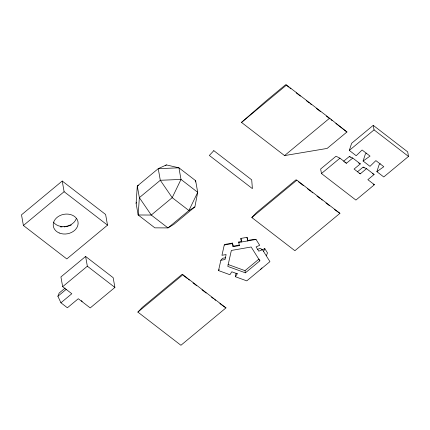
<?xml version="1.0" encoding="UTF-8"?>
<svg xmlns="http://www.w3.org/2000/svg" width="430" height="430" viewBox="0 0 430 430"><rect width="100%" height="100%" fill="white"/><g stroke="black" fill="none" stroke-linecap="round" stroke-linejoin="round"><path stroke-width="0.64" d="M136.1 203.363L137.288 186.045L158.235 168.662L166.372 164.91L178.934 167.818L195.639 180.691L197.709 192.307L194.876 206.921L173.93 224.304L167.963 227.911L154.87 227.852L138.17 214.984L136.1 203.363L136.632 202.159M257.624 249.405L260.021 248.325L262.397 249.594L269.949 261.633L246.772 280.871L235.398 276.721L235.946 273.566M195.392 181.96L195.639 180.691M235.398 276.721L237.29 273.786L231.802 271.787L229.91 274.722L218.537 270.572L220.843 260.263L222.627 258.269L225.6 257.753M247.051 237.344L247.685 240.907L247.051 237.344L240.881 238.413L241.509 241.977L241.418 241.542L238.698 242.015L239.327 245.578L233.151 246.653L232.539 243.084L225.761 244.261L224.261 244.976L221.955 255.291L226.115 254.565L225.003 259.543L220.843 260.263M376.873 171.645L383.807 166.716L375.885 160.61L369.983 166.34L363.092 161.03L370.031 156.101L362.108 149.995L356.201 155.725L349.316 150.414L351.627 143.287L373.245 125.345L407.694 151.887L408.5 156.429L383.759 176.956L376.873 171.645L379.185 164.518L380.249 163.76M363.092 161.03L365.403 153.902L366.473 153.144M60.915 302.785L71.815 293.738L62.662 286.686L60.926 276.931L85.608 256.452L113.165 277.683L114.901 287.439L90.219 307.923L78.292 298.732L67.392 307.778L60.915 302.785L57.894 296.248L59.179 293.029L65.123 288.095M266.288 255.802L267.508 252.91L264.81 248.604L261.811 249.954M263.59 251.496L264.81 248.604M218.537 270.572L219.225 269.481M260.612 269.384L261.951 267.89M137.874 312.094L142.351 307.305L181.987 274.415L182.911 274.716L225.97 307.896L180.933 345.274L137.874 312.094L182.911 274.716M251.824 217.532L256.301 212.743L295.937 179.853L296.861 180.159L339.92 213.339L294.883 250.712L251.824 217.532L296.861 180.159M241.499 122.41L265.794 101.174L285.611 84.726L286.541 85.032L329.6 118.212L346.945 131.988L327.128 148.431L284.558 155.585L241.499 122.41L286.541 85.032M62.216 181.041L21.5 214.828L23.397 225.492L66.8 258.935L107.516 225.148L105.619 214.484L62.216 181.041L64.113 191.705L107.516 225.148M23.397 225.492L64.113 191.705M165.346 165.754L166.372 164.91M62.662 286.686L87.344 266.208L85.608 256.452M57.894 296.248L66.317 289.261M284.558 155.585L329.6 118.212M321.457 173.532L339.958 158.181L346.499 163.223L352.745 158.041L360.318 163.884L354.078 169.06L360.281 173.838L366.521 168.662L374.1 174.499L367.86 179.681L374.401 184.723L355.906 200.074L321.457 173.532L320.651 168.99L336.029 156.23L339.958 158.181M349.316 150.414L374.052 129.881L373.245 125.345M343.57 161.272L349.332 156.493L352.745 158.041M357.346 171.893L363.108 167.109L366.521 168.662M228.029 264.471L245.009 270.658L258.946 259.096M259.849 260.833L251.174 246.997L231.356 250.443L227.782 266.406L245.396 272.83L259.849 260.833L259.655 259.747M194.876 206.921L188.91 210.528L167.963 227.911L151.258 215.043L139.358 197.66L137.288 186.045L138.449 185.507M262.397 249.594L258.801 251.217L256.097 246.906L259.699 245.293L256.038 239.456L254.356 239.29L247.594 240.467M224.261 244.976L232.625 243.525M256.038 239.456L238.79 242.45L238.698 242.015M344.796 162.449L346.499 163.223M359.141 173.322L360.281 173.838M373.283 184.164L374.401 184.723M358.652 163.002L360.318 163.884M372.434 173.618L374.1 174.499M236.468 273.217L237.29 273.786M334.336 209.41L339.92 213.339M219.875 303.612L225.97 307.896M374.052 129.881L408.5 156.429M286.144 85.135L288.783 87.172M289.841 87.989L290.9 88.8M296.184 92.875L300.414 96.137M306.23 100.615L309.406 103.06M310.46 103.877L311.519 104.689M316.276 108.36L320.506 111.617M326.322 116.1L330.025 118.949M331.084 119.766L332.137 120.577M335.841 123.431L346.945 131.988M349.332 156.493L350.337 157.267M363.108 167.109L364.119 167.883M298.565 181.879L303.3 185.529M307.514 188.775L310.67 191.21M311.723 192.017L312.777 192.828M316.985 196.075L320.146 198.509M321.194 199.316L322.247 200.127M325.935 202.965L329.616 205.809M183.562 275.63L187.249 278.468M188.302 279.28L189.35 280.091M193.038 282.929L196.72 285.767M201.982 289.825L206.196 293.067M211.458 297.125L213.559 298.742M214.613 299.554L215.666 300.366M87.344 266.208L114.901 287.439M81.582 300.5L82.082 301.65M239.327 245.578L239.236 245.143L233.071 246.213L233.151 246.653L232.539 243.084M245.009 270.658L245.396 272.83M240.881 238.413L241.418 241.542M71.332 224.965A16.996 13.427 -10.1 0 1 68.386 226.072M67.779 226.244A16.996 13.427 -10.1 0 1 66.542 226.524M65.285 226.739A16.996 13.427 -10.1 0 1 64.022 226.873M62.135 226.932A16.996 13.427 -10.1 0 1 60.254 226.825M76.303 218.644A12.524 9.895 -10.1 0 1 65.699 226.443A12.524 9.895 -10.1 0 1 53.428 222.133M139.358 197.66L138.17 214.984L151.258 215.043L172.204 197.66L181.003 179.434L178.934 167.818L158.235 168.662L160.304 180.277L172.204 197.66L188.91 210.528L197.709 192.307L181.003 179.434L160.304 180.277L139.358 197.66M213.817 150.656L209.34 155.45L252.399 188.625L251.711 179.858L213.817 150.656M59.206 232.979A12.524 9.895 -10.1 0 0 78.12 223.455A12.524 9.895 -10.1 0 0 59.689 215.709A12.524 9.895 -10.1 0 0 59.206 232.979"/></g></svg>
